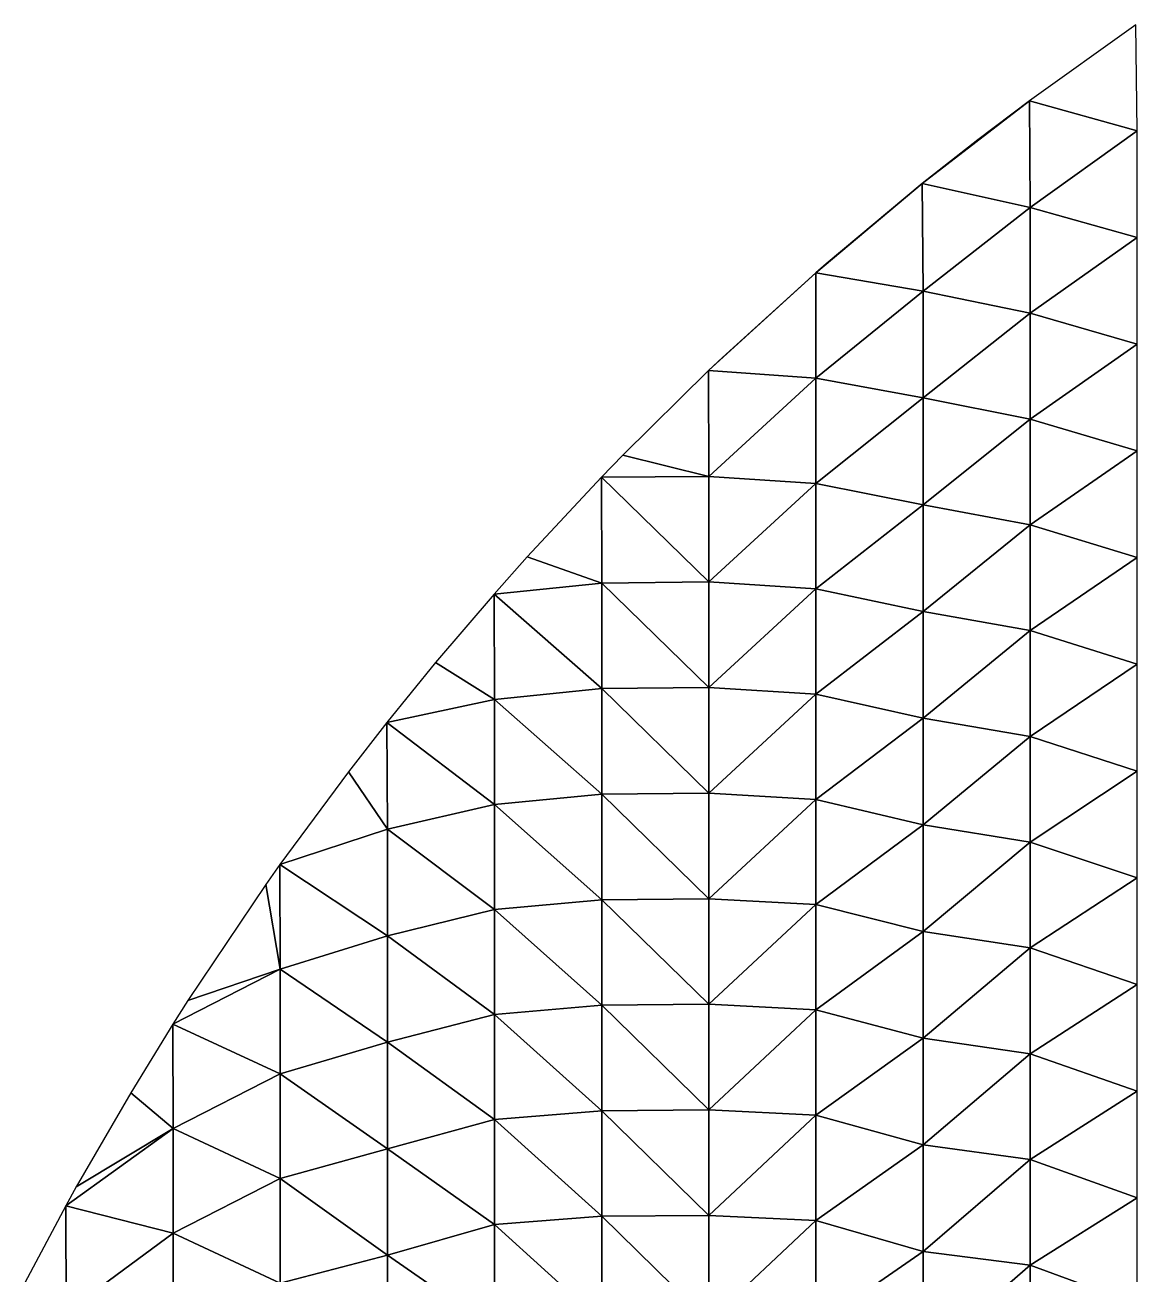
# Model space of a CAD drawing. Header units: inches. Extents: x -160 to 160, y -160 to 160.
# Drawn here: x -142.2 to -90.6, y 73.7 to 132.1 of the extents above; entities that cross this region are included whole.
import ezdxf

# ---------------------------------------------------------------- set-up
doc = ezdxf.new("R2010")
doc.units = ezdxf.units.IN
doc.header["$LTSCALE"] = 35.827254
doc.header["$MEASUREMENT"] = 0
doc.layers.add('1', color=7, linetype='CONTINUOUS')

msp = doc.modelspace()

# ---------------------------------------------------------------- linework, layer by layer
at = {"layer": '1', "linetype": 'CONTINUOUS'}
for points in [[(-90.245, 127.132), (-90.313, 132.073), (-95.286, 128.532), (-90.245, 127.132)], [(-95.25, 123.545), (-95.286, 128.532), (-100.291, 124.665), (-95.25, 123.545)], [(-95.286, 128.532), (-97.701, 126.706), (-100.291, 124.665), (-95.286, 128.532)], [(-95.25, 123.545), (-90.245, 127.132), (-95.286, 128.532), (-95.25, 123.545)], [(-90.245, 122.146), (-90.245, 127.132), (-95.25, 123.545), (-90.245, 122.146)], [(-100.255, 119.633), (-100.291, 124.665), (-105.268, 120.492), (-100.255, 119.633)], [(-100.291, 124.665), (-104.779, 120.918), (-105.268, 120.492), (-100.291, 124.665)], [(-100.255, 119.633), (-95.25, 123.545), (-100.291, 124.665), (-100.255, 119.633)], [(-95.25, 118.603), (-95.25, 123.545), (-100.255, 119.633), (-95.25, 118.603)], [(-95.25, 118.603), (-90.245, 122.146), (-95.25, 123.545), (-95.25, 118.603)], [(-90.245, 117.16), (-90.245, 122.146), (-95.25, 118.603), (-90.245, 117.16)], [(-105.26, 115.566), (-105.268, 120.492), (-110.275, 115.928), (-105.26, 115.566)], [(-105.268, 120.492), (-109.623, 116.545), (-110.275, 115.928), (-105.268, 120.492)], [(-105.26, 115.566), (-100.255, 119.633), (-105.268, 120.492), (-105.26, 115.566)], [(-100.255, 114.648), (-100.255, 119.633), (-105.26, 115.566), (-100.255, 114.648)], [(-100.255, 114.648), (-95.25, 118.603), (-100.255, 119.633), (-100.255, 114.648)], [(-95.25, 113.661), (-95.25, 118.603), (-100.255, 114.648), (-95.25, 113.661)], [(-95.25, 113.661), (-90.245, 117.16), (-95.25, 118.603), (-95.25, 113.661)], [(-90.245, 112.175), (-90.245, 117.16), (-95.25, 113.661), (-90.245, 112.175)], [(-110.265, 110.984), (-110.275, 115.928), (-114.283, 111.979), (-110.265, 110.984)], [(-110.265, 110.984), (-105.26, 115.566), (-110.275, 115.928), (-110.265, 110.984)], [(-105.26, 110.648), (-105.26, 115.566), (-110.265, 110.984), (-105.26, 110.648)], [(-105.26, 110.648), (-100.255, 114.648), (-105.26, 115.566), (-105.26, 110.648)], [(-100.255, 109.663), (-100.255, 114.648), (-105.26, 110.648), (-100.255, 109.663)], [(-100.255, 109.663), (-95.25, 113.661), (-100.255, 114.648), (-100.255, 109.663)], [(-95.25, 108.72), (-95.25, 113.661), (-100.255, 109.663), (-95.25, 108.72)], [(-95.25, 108.72), (-90.245, 112.175), (-95.25, 113.661), (-95.25, 108.72)], [(-90.245, 107.189), (-90.245, 112.175), (-95.25, 108.72), (-90.245, 107.189)], [(-110.265, 110.984), (-114.283, 111.979), (-115.286, 110.945), (-110.265, 110.984)], [(-115.27, 105.999), (-115.286, 110.945), (-118.759, 107.22), (-115.27, 105.999)], [(-110.265, 106.051), (-110.265, 110.984), (-115.286, 110.945), (-110.265, 106.051)], [(-115.27, 105.999), (-110.265, 106.051), (-115.286, 110.945), (-115.27, 105.999)], [(-110.265, 106.051), (-105.26, 110.648), (-110.265, 110.984), (-110.265, 106.051)], [(-105.26, 105.731), (-105.26, 110.648), (-110.265, 106.051), (-105.26, 105.731)], [(-105.26, 105.731), (-100.255, 109.663), (-105.26, 110.648), (-105.26, 105.731)], [(-100.255, 104.679), (-100.255, 109.663), (-105.26, 105.731), (-100.255, 104.679)], [(-100.255, 104.679), (-95.25, 108.72), (-100.255, 109.663), (-100.255, 104.679)], [(-95.25, 103.778), (-95.25, 108.72), (-100.255, 104.679), (-95.25, 103.778)], [(-95.25, 103.778), (-90.245, 107.189), (-95.25, 108.72), (-95.25, 103.778)], [(-115.27, 105.999), (-118.759, 107.22), (-120.3, 105.489), (-115.27, 105.999)], [(-90.245, 102.204), (-90.245, 107.189), (-95.25, 103.778), (-90.245, 102.204)], [(-115.27, 101.069), (-115.27, 105.999), (-120.3, 105.489), (-115.27, 101.069)], [(-110.265, 101.118), (-110.265, 106.051), (-115.27, 105.999), (-110.265, 101.118)], [(-115.27, 101.069), (-110.265, 101.118), (-115.27, 105.999), (-115.27, 101.069)], [(-110.265, 101.118), (-105.26, 105.731), (-110.265, 106.051), (-110.265, 101.118)], [(-105.26, 100.813), (-105.26, 105.731), (-110.265, 101.118), (-105.26, 100.813)], [(-105.26, 100.813), (-100.255, 104.679), (-105.26, 105.731), (-105.26, 100.813)], [(-120.275, 100.565), (-120.3, 105.489), (-123.031, 102.29), (-120.275, 100.565)], [(-120.275, 100.565), (-115.27, 101.069), (-120.3, 105.489), (-120.275, 100.565)], [(-100.255, 99.694), (-100.255, 104.679), (-105.26, 100.813), (-100.255, 99.694)], [(-100.255, 99.694), (-95.25, 103.778), (-100.255, 104.679), (-100.255, 99.694)], [(-95.25, 98.836), (-95.25, 103.778), (-100.255, 99.694), (-95.25, 98.836)], [(-95.25, 98.836), (-90.245, 102.204), (-95.25, 103.778), (-95.25, 98.836)], [(-120.275, 100.565), (-123.031, 102.29), (-125.304, 99.492), (-120.275, 100.565)], [(-90.245, 97.218), (-90.245, 102.204), (-95.25, 98.836), (-90.245, 97.218)], [(-115.27, 96.139), (-115.27, 101.069), (-120.275, 100.565), (-115.27, 96.139)], [(-110.265, 96.186), (-110.265, 101.118), (-115.27, 101.069), (-110.265, 96.186)], [(-115.27, 96.139), (-110.265, 96.186), (-115.27, 101.069), (-115.27, 96.139)], [(-110.265, 96.186), (-105.26, 100.813), (-110.265, 101.118), (-110.265, 96.186)], [(-120.275, 95.66), (-120.275, 100.565), (-125.304, 99.492), (-120.275, 95.66)], [(-120.275, 95.66), (-115.27, 96.139), (-120.275, 100.565), (-120.275, 95.66)], [(-105.26, 95.895), (-105.26, 100.813), (-110.265, 96.186), (-105.26, 95.895)], [(-105.26, 95.895), (-100.255, 99.694), (-105.26, 100.813), (-105.26, 95.895)], [(-125.28, 94.496), (-125.304, 99.492), (-127.1, 97.187), (-125.28, 94.496)], [(-125.28, 94.496), (-120.275, 95.66), (-125.304, 99.492), (-125.28, 94.496)], [(-100.255, 94.709), (-100.255, 99.694), (-105.26, 95.895), (-100.255, 94.709)], [(-100.255, 94.709), (-95.25, 98.836), (-100.255, 99.694), (-100.255, 94.709)], [(-95.25, 93.894), (-95.25, 98.836), (-100.255, 94.709), (-95.25, 93.894)], [(-95.25, 93.894), (-90.245, 97.218), (-95.25, 98.836), (-95.25, 93.894)], [(-125.28, 94.496), (-127.1, 97.187), (-130.301, 92.852), (-125.28, 94.496)], [(-90.245, 92.233), (-90.245, 97.218), (-95.25, 93.894), (-90.245, 92.233)], [(-115.27, 91.209), (-115.27, 96.139), (-120.275, 95.66), (-115.27, 91.209)], [(-110.265, 91.253), (-110.265, 96.186), (-115.27, 96.139), (-110.265, 91.253)], [(-115.27, 91.209), (-110.265, 91.253), (-115.27, 96.139), (-115.27, 91.209)], [(-110.265, 91.253), (-105.26, 95.895), (-110.265, 96.186), (-110.265, 91.253)], [(-105.26, 90.978), (-105.26, 95.895), (-110.265, 91.253), (-105.26, 90.978)], [(-105.26, 90.978), (-100.255, 94.709), (-105.26, 95.895), (-105.26, 90.978)], [(-120.275, 90.754), (-120.275, 95.66), (-125.28, 94.496), (-120.275, 90.754)], [(-120.275, 90.754), (-115.27, 91.209), (-120.275, 95.66), (-120.275, 90.754)], [(-100.255, 89.725), (-100.255, 94.709), (-105.26, 90.978), (-100.255, 89.725)], [(-100.255, 89.725), (-95.25, 93.894), (-100.255, 94.709), (-100.255, 89.725)], [(-125.28, 89.523), (-125.28, 94.496), (-130.301, 92.852), (-125.28, 89.523)], [(-125.28, 89.523), (-120.275, 90.754), (-125.28, 94.496), (-125.28, 89.523)], [(-95.25, 88.952), (-95.25, 93.894), (-100.255, 89.725), (-95.25, 88.952)], [(-95.25, 88.952), (-90.245, 92.233), (-95.25, 93.894), (-95.25, 88.952)], [(-130.285, 87.955), (-130.301, 92.852), (-130.962, 91.917), (-130.285, 87.955)], [(-130.285, 87.955), (-125.28, 89.523), (-130.301, 92.852), (-130.285, 87.955)], [(-90.245, 87.247), (-90.245, 92.233), (-95.25, 88.952), (-90.245, 87.247)], [(-130.285, 87.955), (-130.962, 91.917), (-134.599, 86.505), (-130.285, 87.955)], [(-115.27, 86.278), (-115.27, 91.209), (-120.275, 90.754), (-115.27, 86.278)], [(-110.265, 86.321), (-110.265, 91.253), (-115.27, 91.209), (-110.265, 86.321)], [(-115.27, 86.278), (-110.265, 86.321), (-115.27, 91.209), (-115.27, 86.278)], [(-110.265, 86.321), (-105.26, 90.978), (-110.265, 91.253), (-110.265, 86.321)], [(-120.275, 85.848), (-120.275, 90.754), (-125.28, 89.523), (-120.275, 85.848)], [(-120.275, 85.848), (-115.27, 86.278), (-120.275, 90.754), (-120.275, 85.848)], [(-105.26, 86.06), (-105.26, 90.978), (-110.265, 86.321), (-105.26, 86.06)], [(-105.26, 86.06), (-100.255, 89.725), (-105.26, 90.978), (-105.26, 86.06)], [(-125.28, 84.549), (-125.28, 89.523), (-130.285, 87.955), (-125.28, 84.549)], [(-125.28, 84.549), (-120.275, 85.848), (-125.28, 89.523), (-125.28, 84.549)], [(-100.255, 84.74), (-100.255, 89.725), (-105.26, 86.06), (-100.255, 84.74)], [(-100.255, 84.74), (-95.25, 88.952), (-100.255, 89.725), (-100.255, 84.74)], [(-95.25, 84.011), (-95.25, 88.952), (-100.255, 84.74), (-95.25, 84.011)], [(-95.25, 84.011), (-90.245, 87.247), (-95.25, 88.952), (-95.25, 84.011)], [(-130.285, 83.069), (-130.285, 87.955), (-135.303, 85.4), (-130.285, 83.069)], [(-135.303, 85.4), (-130.285, 87.955), (-134.599, 86.505), (-135.303, 85.4)], [(-130.285, 83.069), (-125.28, 84.549), (-130.285, 87.955), (-130.285, 83.069)], [(-90.245, 82.262), (-90.245, 87.247), (-95.25, 84.011), (-90.245, 82.262)], [(-120.275, 80.943), (-120.275, 85.848), (-125.28, 84.549), (-120.275, 80.943)], [(-115.27, 81.348), (-115.27, 86.278), (-120.275, 85.848), (-115.27, 81.348)], [(-120.275, 80.943), (-115.27, 81.348), (-120.275, 85.848), (-120.275, 80.943)], [(-110.265, 81.388), (-110.265, 86.321), (-115.27, 86.278), (-110.265, 81.388)], [(-115.27, 81.348), (-110.265, 81.388), (-115.27, 86.278), (-115.27, 81.348)], [(-110.265, 81.388), (-105.26, 86.06), (-110.265, 86.321), (-110.265, 81.388)], [(-105.26, 81.142), (-105.26, 86.06), (-110.265, 81.388), (-105.26, 81.142)], [(-105.26, 81.142), (-100.255, 84.74), (-105.26, 86.06), (-105.26, 81.142)], [(-135.29, 80.511), (-135.303, 85.4), (-137.275, 82.19), (-135.29, 80.511)], [(-135.29, 80.511), (-130.285, 83.069), (-135.303, 85.4), (-135.29, 80.511)], [(-100.255, 79.755), (-100.255, 84.74), (-105.26, 81.142), (-100.255, 79.755)], [(-100.255, 79.755), (-95.25, 84.011), (-100.255, 84.74), (-100.255, 79.755)], [(-125.28, 79.576), (-125.28, 84.549), (-130.285, 83.069), (-125.28, 79.576)], [(-125.28, 79.576), (-120.275, 80.943), (-125.28, 84.549), (-125.28, 79.576)], [(-95.25, 79.069), (-95.25, 84.011), (-100.255, 79.755), (-95.25, 79.069)], [(-95.25, 79.069), (-90.245, 82.262), (-95.25, 84.011), (-95.25, 79.069)], [(-130.285, 78.182), (-130.285, 83.069), (-135.29, 80.511), (-130.285, 78.182)], [(-130.285, 78.182), (-125.28, 79.576), (-130.285, 83.069), (-130.285, 78.182)], [(-135.29, 80.511), (-137.275, 82.19), (-139.817, 77.789), (-135.29, 80.511)], [(-90.245, 77.276), (-90.245, 82.262), (-95.25, 79.069), (-90.245, 77.276)], [(-115.27, 76.418), (-115.27, 81.348), (-120.275, 80.943), (-115.27, 76.418)], [(-110.265, 76.455), (-110.265, 81.388), (-115.27, 81.348), (-110.265, 76.455)], [(-115.27, 76.418), (-110.265, 76.455), (-115.27, 81.348), (-115.27, 76.418)], [(-110.265, 76.455), (-105.26, 81.142), (-110.265, 81.388), (-110.265, 76.455)], [(-105.26, 76.224), (-105.26, 81.142), (-110.265, 76.455), (-105.26, 76.224)], [(-105.26, 76.224), (-100.255, 79.755), (-105.26, 81.142), (-105.26, 76.224)], [(-120.275, 76.037), (-120.275, 80.943), (-125.28, 79.576), (-120.275, 76.037)], [(-120.275, 76.037), (-115.27, 76.418), (-120.275, 80.943), (-120.275, 76.037)], [(-135.29, 75.632), (-135.29, 80.511), (-140.307, 76.902), (-135.29, 75.632)], [(-140.307, 76.902), (-135.29, 80.511), (-139.817, 77.789), (-140.307, 76.902)], [(-135.29, 75.632), (-130.285, 78.182), (-135.29, 80.511), (-135.29, 75.632)], [(-125.28, 74.602), (-125.28, 79.576), (-130.285, 78.182), (-125.28, 74.602)], [(-125.28, 74.602), (-120.275, 76.037), (-125.28, 79.576), (-125.28, 74.602)], [(-100.255, 74.771), (-100.255, 79.755), (-105.26, 76.224), (-100.255, 74.771)], [(-100.255, 74.771), (-95.25, 79.069), (-100.255, 79.755), (-100.255, 74.771)], [(-95.25, 74.127), (-95.25, 79.069), (-100.255, 74.771), (-95.25, 74.127)], [(-95.25, 74.127), (-90.245, 77.276), (-95.25, 79.069), (-95.25, 74.127)], [(-130.285, 73.296), (-130.285, 78.182), (-135.29, 75.632), (-130.285, 73.296)], [(-130.285, 73.296), (-125.28, 74.602), (-130.285, 78.182), (-130.285, 73.296)], [(-90.245, 72.29), (-90.245, 77.276), (-95.25, 74.127), (-90.245, 72.29)], [(-140.295, 71.935), (-140.307, 76.902), (-142.215, 73.314), (-140.295, 71.935)], [(-140.295, 71.935), (-135.29, 75.632), (-140.307, 76.902), (-140.295, 71.935)], [(-110.265, 71.523), (-110.265, 76.455), (-115.27, 76.418), (-110.265, 71.523)], [(-110.265, 71.523), (-105.26, 76.224), (-110.265, 76.455), (-110.265, 71.523)], [(-120.275, 71.131), (-120.275, 76.037), (-125.28, 74.602), (-120.275, 71.131)], [(-115.27, 71.488), (-115.27, 76.418), (-120.275, 76.037), (-115.27, 71.488)], [(-120.275, 71.131), (-115.27, 71.488), (-120.275, 76.037), (-120.275, 71.131)], [(-115.27, 71.488), (-110.265, 71.523), (-115.27, 76.418), (-115.27, 71.488)], [(-105.26, 71.307), (-105.26, 76.224), (-110.265, 71.523), (-105.26, 71.307)], [(-105.26, 71.307), (-100.255, 74.771), (-105.26, 76.224), (-105.26, 71.307)], [(-135.29, 70.752), (-135.29, 75.632), (-140.295, 71.935), (-135.29, 70.752)], [(-135.29, 70.752), (-130.285, 73.296), (-135.29, 75.632), (-135.29, 70.752)], [(-100.255, 69.786), (-100.255, 74.771), (-105.26, 71.307), (-100.255, 69.786)], [(-100.255, 69.786), (-95.25, 74.127), (-100.255, 74.771), (-100.255, 69.786)], [(-125.28, 69.629), (-125.28, 74.602), (-130.285, 73.296), (-125.28, 69.629)], [(-125.28, 69.629), (-120.275, 71.131), (-125.28, 74.602), (-125.28, 69.629)], [(-95.25, 69.185), (-95.25, 74.127), (-100.255, 69.786), (-95.25, 69.185)], [(-95.25, 69.185), (-90.245, 72.29), (-95.25, 74.127), (-95.25, 69.185)]]:
    msp.add_3dface(points, dxfattribs=at)

doc.saveas('drawing.dxf')
